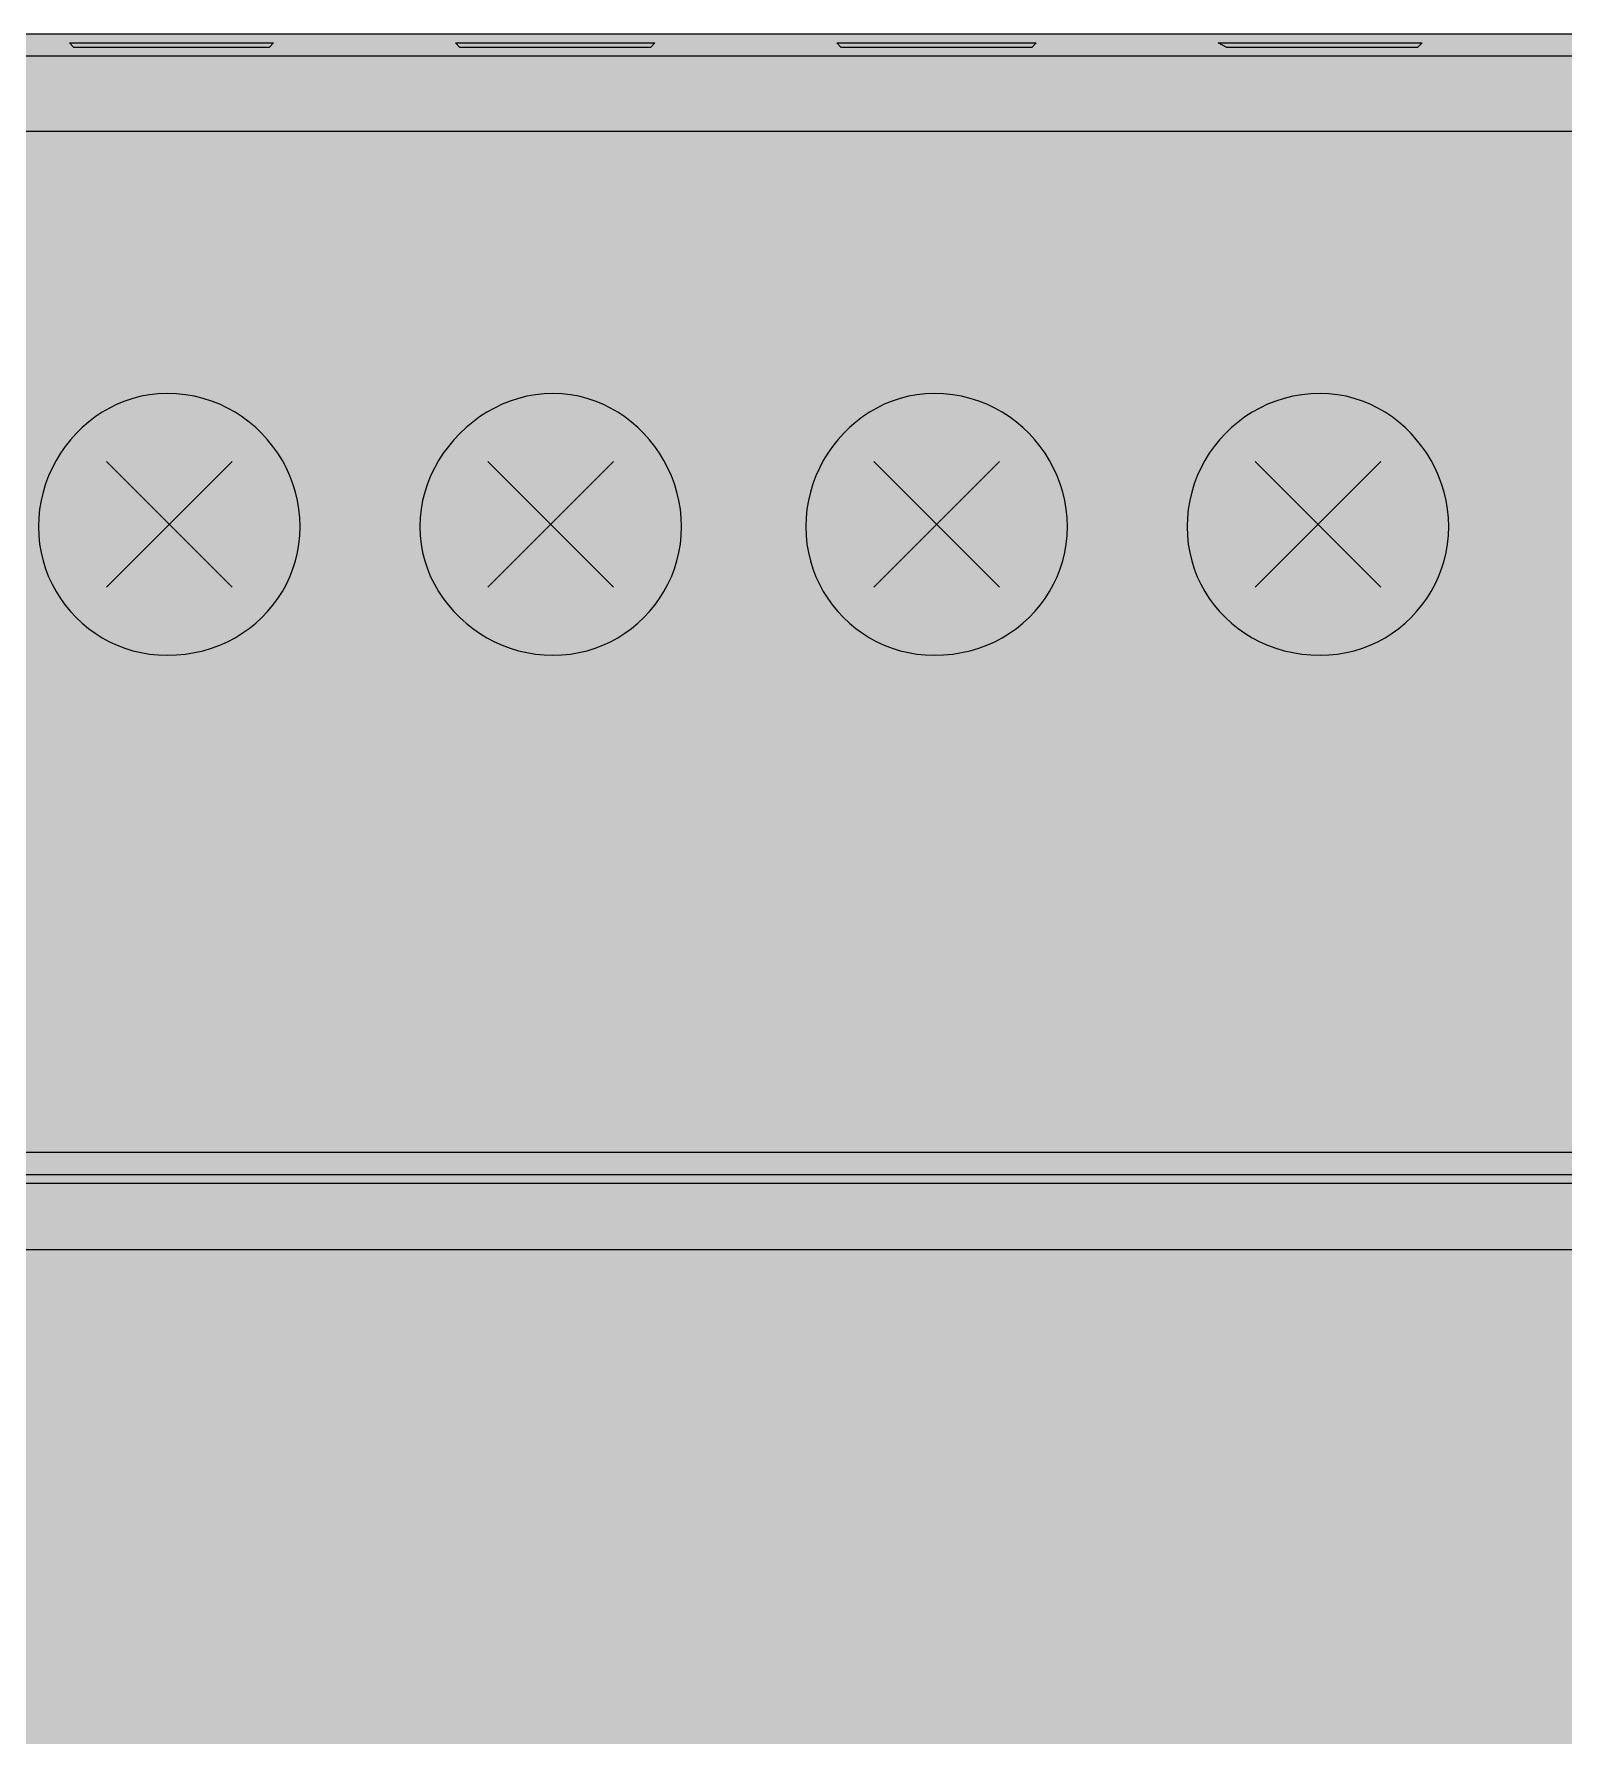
# Model space of a CAD drawing. Header units: millimetres. Extents: x 0 to 966, y -664 to 90.
# Drawn here: x 271.52 to 301.94, y -593.84 to -560 of the extents above; entities that cross this region are included whole.
import ezdxf

# ---------------------------------------------------------------- set-up
doc = ezdxf.new("R2010")
doc.units = ezdxf.units.MM
for name, color, linetype in [('HDL_BODY', 7, 'Continuous'), ('HDL_COLOUR', 7, 'Continuous'), ('HDL_DETAIL', 7, 'Continuous'), ('HDL_PRINT', 7, 'Continuous')]:
    doc.layers.add(name, color=color, linetype=linetype)

# ---------------------------------------------------------------- blocks, each defined once
blk = doc.blocks.new('M_W04.10.1_FRONT')
at = {"layer": 'HDL_BODY', "true_color": 0x202126}
blk.add_hatch(color=250, dxfattribs=at).paths.add_polyline_path([(0, 0), (144, 0), (144, 90), (0, 90)])
at = {"layer": 'HDL_BODY', "true_color": 0x2a2a30}
blk.add_hatch(color=250, dxfattribs=at).paths.add_polyline_path([(0.4, 20.52), (143.6, 20.52), (143.6, 68.31), (0.4, 68.31)])
at = {"layer": 'HDL_COLOUR', "true_color": 0x1a332c}
for points in [[(26.807, 80.206), (26.801, 80.381), (26.784, 80.554), (26.755, 80.725), (26.715, 80.892), (26.665, 81.055), (26.605, 81.215), (26.534, 81.37), (26.455, 81.519), (26.366, 81.664), (26.268, 81.802), (26.161, 81.934), (26.047, 82.059), (25.924, 82.176), (25.795, 82.286), (25.658, 82.388), (25.514, 82.48), (25.364, 82.564), (25.208, 82.638), (25.046, 82.702), (24.878, 82.755), (24.706, 82.797), (24.529, 82.828), (24.347, 82.847), (24.162, 82.853), (23.987, 82.847), (23.815, 82.828), (23.647, 82.797), (23.482, 82.755), (23.322, 82.702), (23.167, 82.638), (23.017, 82.564), (22.872, 82.48), (22.733, 82.388), (22.6, 82.286), (22.473, 82.176), (22.354, 82.059), (22.242, 81.934), (22.138, 81.802), (22.042, 81.664), (21.954, 81.519), (21.875, 81.37), (21.806, 81.215), (21.746, 81.055), (21.696, 80.892), (21.656, 80.725), (21.628, 80.554), (21.61, 80.381), (21.604, 80.206), (21.61, 80.031), (21.628, 79.859), (21.656, 79.691), (21.696, 79.526), (21.746, 79.366), (21.806, 79.21), (21.875, 79.06), (21.954, 78.915), (22.042, 78.776), (22.138, 78.643), (22.242, 78.517), (22.354, 78.397), (22.473, 78.285), (22.6, 78.181), (22.733, 78.085), (22.872, 77.997), (23.017, 77.918), (23.167, 77.849), (23.322, 77.789), (23.482, 77.739), (23.647, 77.7), (23.815, 77.671), (23.987, 77.654), (24.162, 77.648), (24.347, 77.654), (24.529, 77.671), (24.706, 77.7), (24.878, 77.739), (25.046, 77.789), (25.208, 77.849), (25.364, 77.918), (25.514, 77.997), (25.658, 78.085), (25.795, 78.181), (25.924, 78.285), (26.047, 78.397), (26.161, 78.517), (26.268, 78.643), (26.366, 78.776), (26.455, 78.915), (26.534, 79.06), (26.605, 79.21), (26.665, 79.366), (26.715, 79.526), (26.755, 79.691), (26.784, 79.859), (26.801, 80.031), (26.807, 80.206)], [(34.391, 80.206), (34.385, 80.381), (34.368, 80.554), (34.339, 80.725), (34.3, 80.892), (34.25, 81.055), (34.19, 81.215), (34.121, 81.37), (34.042, 81.519), (33.954, 81.664), (33.858, 81.802), (33.754, 81.934), (33.642, 82.059), (33.523, 82.176), (33.396, 82.286), (33.263, 82.388), (33.124, 82.48), (32.979, 82.564), (32.829, 82.638), (32.674, 82.702), (32.514, 82.755), (32.349, 82.797), (32.181, 82.828), (32.009, 82.847), (31.835, 82.853), (31.659, 82.847), (31.486, 82.828), (31.316, 82.797), (31.149, 82.755), (30.985, 82.702), (30.826, 82.638), (30.671, 82.564), (30.522, 82.48), (30.377, 82.388), (30.239, 82.286), (30.107, 82.176), (29.982, 82.059), (29.865, 81.934), (29.755, 81.802), (29.654, 81.664), (29.561, 81.519), (29.477, 81.37), (29.403, 81.215), (29.34, 81.055), (29.286, 80.892), (29.244, 80.725), (29.213, 80.554), (29.195, 80.381), (29.188, 80.206), (29.195, 80.031), (29.213, 79.859), (29.244, 79.691), (29.286, 79.526), (29.34, 79.366), (29.403, 79.21), (29.477, 79.06), (29.561, 78.915), (29.654, 78.776), (29.755, 78.643), (29.865, 78.517), (29.982, 78.397), (30.107, 78.285), (30.239, 78.181), (30.377, 78.085), (30.522, 77.997), (30.671, 77.918), (30.826, 77.849), (30.985, 77.789), (31.149, 77.739), (31.316, 77.7), (31.486, 77.671), (31.659, 77.654), (31.835, 77.648), (32.009, 77.654), (32.181, 77.671), (32.349, 77.7), (32.514, 77.739), (32.674, 77.789), (32.829, 77.849), (32.979, 77.918), (33.124, 77.997), (33.263, 78.085), (33.396, 78.181), (33.523, 78.285), (33.642, 78.397), (33.754, 78.517), (33.858, 78.643), (33.954, 78.776), (34.042, 78.915), (34.121, 79.06), (34.19, 79.21), (34.25, 79.366), (34.3, 79.526), (34.339, 79.691), (34.368, 79.859), (34.385, 80.031), (34.391, 80.206)], [(42.064, 80.206), (42.058, 80.381), (42.04, 80.554), (42.011, 80.725), (41.972, 80.892), (41.921, 81.055), (41.861, 81.215), (41.79, 81.37), (41.71, 81.519), (41.621, 81.664), (41.523, 81.802), (41.417, 81.934), (41.302, 82.059), (41.18, 82.176), (41.05, 82.286), (40.913, 82.388), (40.769, 82.48), (40.619, 82.564), (40.463, 82.638), (40.301, 82.702), (40.134, 82.755), (39.961, 82.797), (39.784, 82.828), (39.603, 82.847), (39.418, 82.853), (39.243, 82.847), (39.071, 82.828), (38.903, 82.797), (38.739, 82.755), (38.579, 82.702), (38.423, 82.638), (38.273, 82.564), (38.128, 82.48), (37.989, 82.388), (37.856, 82.286), (37.73, 82.176), (37.611, 82.059), (37.499, 81.934), (37.394, 81.802), (37.298, 81.664), (37.211, 81.519), (37.132, 81.37), (37.062, 81.215), (37.002, 81.055), (36.953, 80.892), (36.913, 80.725), (36.885, 80.554), (36.867, 80.381), (36.861, 80.206), (36.867, 80.031), (36.885, 79.859), (36.913, 79.691), (36.953, 79.526), (37.002, 79.366), (37.062, 79.21), (37.132, 79.06), (37.211, 78.915), (37.298, 78.776), (37.394, 78.643), (37.499, 78.517), (37.611, 78.397), (37.73, 78.285), (37.856, 78.181), (37.989, 78.085), (38.128, 77.997), (38.273, 77.918), (38.423, 77.849), (38.579, 77.789), (38.739, 77.739), (38.903, 77.7), (39.071, 77.671), (39.243, 77.654), (39.418, 77.648), (39.603, 77.654), (39.784, 77.671), (39.961, 77.7), (40.134, 77.739), (40.301, 77.789), (40.463, 77.849), (40.619, 77.918), (40.769, 77.997), (40.913, 78.085), (41.05, 78.181), (41.18, 78.285), (41.302, 78.397), (41.417, 78.517), (41.523, 78.643), (41.621, 78.776), (41.71, 78.915), (41.79, 79.06), (41.861, 79.21), (41.921, 79.366), (41.972, 79.526), (42.011, 79.691), (42.04, 79.859), (42.058, 80.031), (42.064, 80.206)], [(49.647, 80.206), (49.641, 80.381), (49.623, 80.554), (49.595, 80.725), (49.555, 80.892), (49.505, 81.055), (49.446, 81.215), (49.376, 81.37), (49.297, 81.519), (49.21, 81.664), (49.114, 81.802), (49.009, 81.934), (48.897, 82.059), (48.778, 82.176), (48.652, 82.286), (48.519, 82.388), (48.38, 82.48), (48.235, 82.564), (48.085, 82.638), (47.929, 82.702), (47.769, 82.755), (47.605, 82.797), (47.437, 82.828), (47.265, 82.847), (47.09, 82.853), (46.905, 82.847), (46.723, 82.828), (46.546, 82.797), (46.373, 82.755), (46.206, 82.702), (46.044, 82.638), (45.888, 82.564), (45.738, 82.48), (45.594, 82.388), (45.457, 82.286), (45.327, 82.176), (45.205, 82.059), (45.09, 81.934), (44.984, 81.802), (44.886, 81.664), (44.797, 81.519), (44.717, 81.37), (44.647, 81.215), (44.586, 81.055), (44.536, 80.892), (44.497, 80.725), (44.468, 80.554), (44.45, 80.381), (44.444, 80.206), (44.45, 80.031), (44.468, 79.859), (44.497, 79.691), (44.536, 79.526), (44.586, 79.366), (44.647, 79.21), (44.717, 79.06), (44.797, 78.915), (44.886, 78.776), (44.984, 78.643), (45.09, 78.517), (45.205, 78.397), (45.327, 78.285), (45.457, 78.181), (45.594, 78.085), (45.738, 77.997), (45.888, 77.918), (46.044, 77.849), (46.206, 77.789), (46.373, 77.739), (46.546, 77.7), (46.723, 77.671), (46.905, 77.654), (47.09, 77.648), (47.265, 77.654), (47.437, 77.671), (47.605, 77.7), (47.769, 77.739), (47.929, 77.789), (48.085, 77.849), (48.235, 77.918), (48.38, 77.997), (48.519, 78.085), (48.652, 78.181), (48.778, 78.285), (48.897, 78.397), (49.009, 78.517), (49.114, 78.643), (49.21, 78.776), (49.297, 78.915), (49.376, 79.06), (49.446, 79.21), (49.505, 79.366), (49.555, 79.526), (49.595, 79.691), (49.623, 79.859), (49.641, 80.031), (49.647, 80.206)]]:
    blk.add_hatch(color=250, dxfattribs=at).paths.add_polyline_path(points)
at = {"layer": 'HDL_COLOUR', "true_color": 0x9ea4a8}
for points in [[(26.027, 80.25), (26.011, 80.488), (25.965, 80.722), (25.888, 80.948), (25.783, 81.161), (25.651, 81.359), (25.494, 81.539), (25.314, 81.696), (25.116, 81.828), (24.903, 81.934), (24.677, 82.01), (24.444, 82.057), (24.206, 82.072), (23.968, 82.057), (23.735, 82.01), (23.509, 81.934), (23.295, 81.828), (23.097, 81.696), (22.918, 81.539), (22.761, 81.359), (22.629, 81.161), (22.523, 80.948), (22.447, 80.722), (22.4, 80.488), (22.385, 80.25), (22.4, 80.013), (22.447, 79.779), (22.523, 79.553), (22.629, 79.339), (22.761, 79.141), (22.918, 78.962), (23.097, 78.805), (23.295, 78.673), (23.509, 78.567), (23.735, 78.491), (23.968, 78.444), (24.206, 78.428), (24.444, 78.444), (24.677, 78.491), (24.903, 78.567), (25.116, 78.673), (25.314, 78.805), (25.494, 78.962), (25.651, 79.141), (25.783, 79.339), (25.888, 79.553), (25.965, 79.779), (26.011, 80.013)], [(33.611, 80.25), (33.595, 80.488), (33.549, 80.722), (33.472, 80.948), (33.367, 81.161), (33.234, 81.359), (33.077, 81.539), (32.898, 81.696), (32.7, 81.828), (32.487, 81.934), (32.261, 82.01), (32.027, 82.057), (31.79, 82.072), (31.552, 82.057), (31.318, 82.01), (31.093, 81.934), (30.879, 81.828), (30.681, 81.696), (30.502, 81.539), (30.345, 81.359), (30.213, 81.161), (30.107, 80.948), (30.031, 80.722), (29.984, 80.488), (29.969, 80.25), (29.984, 80.013), (30.031, 79.779), (30.107, 79.553), (30.213, 79.339), (30.345, 79.141), (30.502, 78.962), (30.681, 78.805), (30.879, 78.673), (31.093, 78.567), (31.318, 78.491), (31.552, 78.444), (31.79, 78.428), (32.027, 78.444), (32.261, 78.491), (32.487, 78.567), (32.7, 78.673), (32.898, 78.805), (33.077, 78.962), (33.234, 79.141), (33.367, 79.339), (33.472, 79.553), (33.549, 79.779), (33.595, 80.013)], [(41.283, 80.25), (41.268, 80.488), (41.221, 80.722), (41.145, 80.948), (41.039, 81.161), (40.907, 81.359), (40.75, 81.539), (40.571, 81.696), (40.373, 81.828), (40.159, 81.934), (39.934, 82.01), (39.7, 82.057), (39.462, 82.072), (39.225, 82.057), (38.991, 82.01), (38.766, 81.934), (38.552, 81.828), (38.354, 81.696), (38.175, 81.539), (38.018, 81.359), (37.886, 81.161), (37.78, 80.948), (37.704, 80.722), (37.657, 80.488), (37.642, 80.25), (37.657, 80.013), (37.704, 79.779), (37.78, 79.553), (37.886, 79.339), (38.018, 79.141), (38.175, 78.962), (38.354, 78.805), (38.552, 78.673), (38.766, 78.567), (38.991, 78.491), (39.225, 78.444), (39.462, 78.428), (39.7, 78.444), (39.934, 78.491), (40.159, 78.567), (40.373, 78.673), (40.571, 78.805), (40.75, 78.962), (40.907, 79.141), (41.039, 79.339), (41.145, 79.553), (41.221, 79.779), (41.268, 80.013)], [(48.866, 80.25), (48.851, 80.488), (48.804, 80.722), (48.728, 80.948), (48.622, 81.161), (48.49, 81.359), (48.333, 81.539), (48.154, 81.696), (47.956, 81.828), (47.742, 81.934), (47.517, 82.01), (47.283, 82.057), (47.046, 82.072), (46.808, 82.057), (46.574, 82.01), (46.349, 81.934), (46.135, 81.828), (45.937, 81.696), (45.758, 81.539), (45.601, 81.359), (45.469, 81.161), (45.363, 80.948), (45.287, 80.722), (45.24, 80.488), (45.225, 80.25), (45.24, 80.013), (45.287, 79.779), (45.363, 79.553), (45.469, 79.339), (45.601, 79.141), (45.758, 78.962), (45.937, 78.805), (46.135, 78.673), (46.349, 78.567), (46.574, 78.491), (46.808, 78.444), (47.046, 78.428), (47.283, 78.444), (47.517, 78.491), (47.742, 78.567), (47.956, 78.673), (48.154, 78.805), (48.333, 78.962), (48.49, 79.141), (48.622, 79.339), (48.728, 79.553), (48.804, 79.779), (48.851, 80.013)]]:
    blk.add_hatch(color=253, dxfattribs=at).paths.add_polyline_path(points)
at = {"layer": 'HDL_PRINT', "true_color": 0xdee1e9}
for points in [[(28.855, 83.925), (26.122, 85.072), (26.19, 85.06), (24.162, 85.06), (24.338, 85.235), (24.338, 82.853), (23.985, 82.853), (23.985, 85.235), (24.162, 85.411), (26.19, 85.411), (26.258, 85.399), (28.992, 84.253), (28.855, 83.925)], [(29.454, 85.411), (31.835, 85.411), (32.01, 85.235), (32.01, 82.853), (31.656, 82.853), (31.656, 85.235), (31.835, 85.06), (29.454, 85.06), (29.454, 85.411)], [(44.111, 83.925), (41.376, 85.072), (41.445, 85.06), (39.418, 85.06), (39.593, 85.235), (39.593, 82.853), (39.242, 82.853), (39.242, 85.235), (39.418, 85.411), (41.445, 85.411), (41.513, 85.399), (44.248, 84.253), (44.111, 83.925)], [(44.709, 85.411), (47.09, 85.411), (47.266, 85.235), (47.266, 82.853), (46.912, 82.853), (46.912, 85.235), (47.09, 85.06), (44.709, 85.06), (44.709, 85.411)], [(26.543, 75.265), (26.543, 77.031), (27.777, 77.031), (27.777, 76.853), (26.719, 76.853), (26.719, 76.325), (27.689, 76.325), (27.689, 76.147), (26.719, 76.147), (26.719, 75.53), (27.865, 75.53), (27.865, 75.265), (26.543, 75.265)], [(28.659, 75.265), (27.953, 77.031), (28.218, 77.031), (28.659, 75.795), (28.692, 75.757), (28.715, 75.719), (28.731, 75.682), (28.74, 75.644), (28.745, 75.606), (28.747, 75.568), (28.747, 75.53), (28.78, 75.568), (28.805, 75.606), (28.826, 75.644), (28.845, 75.682), (28.865, 75.719), (28.891, 75.757), (28.924, 75.795), (29.364, 77.031), (29.629, 77.031), (28.924, 75.265), (28.659, 75.265)], [(30.599, 77.031), (30.599, 75.355), (30.335, 75.355), (30.775, 73.589), (31.305, 75.355), (30.951, 75.355), (30.951, 77.031), (30.599, 77.031)], [(40.474, 73.589), (40.474, 75.355), (40.739, 75.355), (40.299, 77.031), (39.769, 75.355), (40.123, 75.355), (40.123, 73.589), (40.474, 73.589)], [(41.445, 75.265), (41.445, 77.031), (42.68, 77.031), (42.68, 76.853), (41.709, 76.853), (41.709, 76.325), (42.504, 76.325), (42.504, 76.06), (41.709, 76.06), (41.709, 75.265), (41.445, 75.265)], [(43.296, 75.265), (42.769, 77.031), (43.034, 77.031), (43.296, 75.882), (43.301, 75.844), (43.313, 75.805), (43.331, 75.762), (43.35, 75.715), (43.367, 75.662), (43.38, 75.601), (43.385, 75.53), (43.39, 75.605), (43.403, 75.677), (43.42, 75.742), (43.439, 75.799), (43.457, 75.843), (43.469, 75.871), (43.474, 75.882), (43.825, 77.031), (44.09, 77.031), (44.355, 76.147), (44.358, 76.085), (44.366, 76.018), (44.378, 75.948), (44.392, 75.875), (44.407, 75.802), (44.421, 75.729), (44.433, 75.659), (44.441, 75.592), (44.444, 75.53), (44.473, 75.568), (44.494, 75.612), (44.51, 75.663), (44.52, 75.718), (44.526, 75.778), (44.529, 75.841), (44.531, 75.905), (44.531, 75.971), (44.796, 77.031), (45.06, 77.031), (44.62, 75.265), (44.355, 75.265), (44.004, 76.677), (43.997, 76.721), (43.981, 76.762), (43.959, 76.798), (43.938, 76.827), (43.921, 76.846), (43.915, 76.853), (43.915, 76.801), (43.915, 76.753), (43.915, 76.714), (43.915, 76.687), (43.915, 76.677), (43.474, 75.265), (43.296, 75.265)], [(28.219, 75), (28.219, 74.827), (28.219, 74.679), (28.219, 74.548), (28.219, 74.44), (28.219, 74.342), (28.219, 74.265), (28.219, 74.199), (28.219, 74.149), (28.219, 74.08), (28.219, 74.044), (28.219, 74.029), (28.219, 74.012), (28.208, 73.886), (28.2, 73.851), (28.167, 73.744), (28.15, 73.705), (28.096, 73.615), (28.077, 73.589), (28.01, 73.514), (27.981, 73.487), (27.901, 73.431), (27.87, 73.413), (27.781, 73.371), (27.752, 73.362), (27.656, 73.336), (27.628, 73.333), (27.53, 73.324), (27.514, 73.324), (27.056, 73.324), (26.63, 73.324), (26.228, 73.324), (25.856, 73.324), (25.507, 73.324), (25.184, 73.324), (24.884, 73.324), (24.608, 73.324), (24.353, 73.324), (24.121, 73.324), (23.907, 73.324), (23.715, 73.324), (23.539, 73.324), (23.382, 73.324), (23.242, 73.324), (23.117, 73.324), (23.005, 73.324), (22.909, 73.324), (22.753, 73.324), (22.641, 73.324), (22.565, 73.324), (22.521, 73.324), (22.496, 73.324), (22.49, 73.324), (22.487, 73.324), (22.487, 73.675), (22.49, 73.675), (22.496, 73.675), (22.521, 73.675), (22.565, 73.675), (22.641, 73.675), (22.753, 73.675), (22.909, 73.675), (23.005, 73.675), (23.117, 73.675), (23.242, 73.675), (23.382, 73.675), (23.539, 73.675), (23.715, 73.675), (23.907, 73.675), (24.121, 73.675), (24.353, 73.675), (24.608, 73.675), (24.884, 73.675), (25.184, 73.675), (25.507, 73.675), (25.856, 73.675), (26.228, 73.675), (26.63, 73.675), (27.056, 73.675), (27.514, 73.675), (27.498, 73.675), (27.596, 73.684), (27.569, 73.678), (27.664, 73.705), (27.636, 73.693), (27.725, 73.735), (27.694, 73.717), (27.775, 73.773), (27.746, 73.746), (27.813, 73.824), (27.794, 73.797), (27.847, 73.886), (27.83, 73.848), (27.864, 73.955), (27.856, 73.919), (27.867, 74.044), (27.867, 74.029), (27.867, 74.044), (27.867, 74.08), (27.867, 74.149), (27.867, 74.199), (27.867, 74.265), (27.867, 74.342), (27.867, 74.44), (27.867, 74.548), (27.867, 74.679), (27.867, 74.827), (27.867, 75), (28.219, 75)], [(48.766, 73.324), (48.307, 73.324), (47.882, 73.324), (47.48, 73.324), (47.108, 73.324), (46.76, 73.324), (46.435, 73.324), (46.135, 73.324), (45.858, 73.324), (45.605, 73.324), (45.373, 73.324), (45.159, 73.324), (44.965, 73.324), (44.79, 73.324), (44.635, 73.324), (44.492, 73.324), (44.367, 73.324), (44.257, 73.324), (44.162, 73.324), (44.004, 73.324), (43.894, 73.324), (43.816, 73.324), (43.772, 73.324), (43.748, 73.324), (43.742, 73.324), (43.739, 73.324), (43.721, 73.324), (43.626, 73.333), (43.593, 73.339), (43.51, 73.362), (43.474, 73.377), (43.4, 73.416), (43.364, 73.443), (43.299, 73.499), (43.272, 73.532), (43.221, 73.607), (43.203, 73.636), (43.165, 73.726), (43.156, 73.761), (43.132, 73.869), (43.129, 73.889), (43.12, 74.014), (43.12, 74.029), (43.12, 74.199), (43.12, 74.351), (43.12, 74.479), (43.12, 74.589), (43.12, 74.685), (43.12, 74.762), (43.12, 74.827), (43.12, 74.878), (43.12, 74.95), (43.12, 74.985), (43.12, 74.997), (43.12, 75), (43.474, 75), (43.474, 74.997), (43.474, 74.985), (43.474, 74.95), (43.474, 74.878), (43.474, 74.827), (43.474, 74.762), (43.474, 74.685), (43.474, 74.589), (43.474, 74.479), (43.474, 74.351), (43.474, 74.199), (43.474, 74.029), (43.474, 74.041), (43.483, 73.916), (43.48, 73.94), (43.501, 73.833), (43.492, 73.866), (43.528, 73.776), (43.513, 73.806), (43.564, 73.729), (43.537, 73.761), (43.599, 73.705), (43.564, 73.729), (43.641, 73.687), (43.608, 73.702), (43.691, 73.678), (43.659, 73.684), (43.754, 73.675), (43.739, 73.675), (43.742, 73.675), (43.748, 73.675), (43.772, 73.675), (43.816, 73.675), (43.894, 73.675), (44.004, 73.675), (44.162, 73.675), (44.257, 73.675), (44.367, 73.675), (44.492, 73.675), (44.635, 73.675), (44.79, 73.675), (44.965, 73.675), (45.159, 73.675), (45.373, 73.675), (45.605, 73.675), (45.858, 73.675), (46.135, 73.675), (46.435, 73.675), (46.76, 73.675), (47.108, 73.675), (47.48, 73.675), (47.882, 73.675), (48.307, 73.675), (48.766, 73.675), (48.766, 73.324)], [(23.456, 60.706), (23.456, 60), (24.338, 60.795), (24.955, 60.795), (24.073, 60.09), (24.955, 59.029), (24.426, 59.029), (23.809, 59.825), (23.456, 59.559), (23.456, 59.029), (22.927, 59.029), (22.927, 60.706), (22.934, 60.757), (22.95, 60.814), (22.971, 60.872), (22.993, 60.922), (23.009, 60.958), (23.015, 60.971), (23.103, 61.066), (23.199, 61.157), (23.301, 61.245), (23.411, 61.329), (23.527, 61.409), (23.649, 61.486), (23.778, 61.559), (23.912, 61.627), (24.053, 61.692), (24.198, 61.753), (24.349, 61.809), (24.505, 61.861), (24.665, 61.908), (24.83, 61.951), (24.999, 61.989), (25.172, 62.023), (25.349, 62.051), (25.529, 62.075), (25.712, 62.093), (25.898, 62.107), (26.087, 62.115), (26.278, 62.118), (26.481, 62.114), (26.682, 62.105), (26.88, 62.089), (27.075, 62.067), (27.266, 62.04), (27.453, 62.006), (27.636, 61.968), (27.814, 61.924), (27.987, 61.876), (28.155, 61.822), (28.317, 61.764), (28.474, 61.702), (28.624, 61.635), (28.767, 61.565), (28.903, 61.491), (29.032, 61.413), (29.153, 61.332), (29.266, 61.247), (29.37, 61.16), (29.466, 61.07), (29.552, 60.977), (29.629, 60.882), (29.623, 60.832), (29.606, 60.775), (29.585, 60.717), (29.563, 60.666), (29.547, 60.63), (29.54, 60.617), (29.012, 59.911), (29.719, 59.029), (29.188, 59.029), (28.747, 59.649), (28.218, 59.029), (27.689, 59.029), (28.483, 59.911), (27.777, 60.795), (28.306, 60.795), (28.747, 60.265), (29.1, 60.795), (29.143, 60.804), (29.169, 60.826), (29.183, 60.851), (29.188, 60.873), (29.188, 60.882), (29.105, 60.96), (29.014, 61.035), (28.915, 61.108), (28.809, 61.177), (28.696, 61.244), (28.576, 61.307), (28.449, 61.366), (28.316, 61.422), (28.177, 61.474), (28.031, 61.523), (27.879, 61.567), (27.721, 61.607), (27.558, 61.644), (27.39, 61.675), (27.216, 61.703), (27.038, 61.725), (26.855, 61.743), (26.667, 61.756), (26.475, 61.764), (26.278, 61.766), (26.112, 61.764), (25.947, 61.757), (25.785, 61.747), (25.624, 61.732), (25.466, 61.713), (25.31, 61.69), (25.158, 61.663), (25.008, 61.632), (24.862, 61.597), (24.719, 61.559), (24.58, 61.517), (24.445, 61.472), (24.315, 61.423), (24.188, 61.37), (24.067, 61.315), (23.95, 61.256), (23.839, 61.194), (23.733, 61.129), (23.633, 61.06), (23.625, 61.052), (23.605, 61.03), (23.577, 60.995), (23.544, 60.949), (23.512, 60.895), (23.484, 60.836), (23.464, 60.772), (23.456, 60.706)], [(30.424, 58.678), (30.951, 61.147), (31.305, 61.147), (30.775, 58.678), (30.424, 58.678)], [(25.484, 59.029), (25.484, 60.795), (25.925, 60.795), (26.807, 59.559), (26.807, 60.795), (27.248, 60.795), (27.248, 59.029), (26.807, 59.029), (25.837, 60.176), (25.837, 59.029), (25.484, 59.029)], [(31.835, 58.854), (32.275, 60.882), (33.775, 60.882), (33.686, 60.617), (32.626, 60.617), (32.54, 60.09), (33.596, 60.09), (33.51, 59.735), (32.451, 59.735), (32.275, 59.205), (33.51, 59.205), (33.421, 58.854), (31.835, 58.854)], [(33.686, 58.854), (34.126, 60.882), (34.48, 60.882), (34.126, 58.854), (33.686, 58.854)], [(36.332, 60.882), (35.891, 58.854), (34.391, 58.854), (34.48, 59.205), (35.537, 59.205), (35.712, 59.649), (34.656, 59.649), (34.656, 60), (35.712, 60), (35.891, 60.617), (34.656, 60.617), (34.742, 60.882), (36.332, 60.882)]]:
    blk.add_hatch(color=254, dxfattribs=at).paths.add_polyline_path(points)
h = blk.add_hatch(color=254, dxfattribs=at)
h.paths.add_polyline_path([(24.779, 75.265), (24.779, 77.031), (25.484, 77.031), (25.56, 77.031), (25.632, 77.031), (25.697, 77.031), (25.754, 77.031), (25.798, 77.031), (25.827, 77.031), (25.837, 77.031), (25.875, 77.026), (25.913, 77.011), (25.951, 76.989), (25.988, 76.96), (26.026, 76.927), (26.064, 76.891), (26.102, 76.853), (26.107, 76.815), (26.119, 76.778), (26.136, 76.74), (26.155, 76.702), (26.173, 76.664), (26.185, 76.626), (26.19, 76.587), (26.186, 76.551), (26.175, 76.509), (26.157, 76.462), (26.135, 76.413), (26.108, 76.364), (26.078, 76.317), (26.046, 76.273), (26.014, 76.236), (25.98, 76.206), (25.946, 76.183), (25.91, 76.164), (25.87, 76.147), (25.827, 76.13), (25.778, 76.112), (25.723, 76.089), (25.661, 76.06), (25.698, 76.06), (25.726, 76.057), (25.749, 76.049), (25.772, 76.034), (25.8, 76.009), (25.837, 75.971), (25.844, 75.964), (25.863, 75.945), (25.892, 75.916), (25.929, 75.879), (25.97, 75.838), (26.014, 75.795), (26.278, 75.265), (26.014, 75.265), (25.749, 75.706), (25.716, 75.744), (25.691, 75.78), (25.67, 75.813), (25.651, 75.841), (25.631, 75.862), (25.606, 75.877), (25.573, 75.882), (25.566, 75.92), (25.55, 75.948), (25.528, 75.971), (25.507, 75.994), (25.491, 76.022), (25.484, 76.06), (25.396, 76.06), (25.352, 76.06), (25.321, 76.06), (25.295, 76.06), (25.264, 76.06), (25.22, 76.06), (24.955, 76.06), (24.955, 75.265), (24.779, 75.265)])
h.paths.add_polyline_path([(24.955, 76.325), (25.484, 76.325), (25.528, 76.325), (25.573, 76.325), (25.617, 76.325), (25.661, 76.325), (25.705, 76.325), (25.749, 76.325), (25.837, 76.412), (25.874, 76.45), (25.899, 76.478), (25.914, 76.501), (25.922, 76.523), (25.925, 76.551), (25.925, 76.587), (25.919, 76.632), (25.903, 76.673), (25.881, 76.71), (25.86, 76.74), (25.844, 76.759), (25.837, 76.766), (25.799, 76.798), (25.762, 76.821), (25.724, 76.836), (25.686, 76.846), (25.648, 76.85), (25.61, 76.852), (25.573, 76.853), (24.955, 76.853), (24.955, 76.325)])
h = blk.add_hatch(color=254, dxfattribs=at)
h.paths.add_polyline_path([(45.325, 75.265), (45.325, 77.031), (45.941, 77.031), (45.986, 77.031), (46.031, 77.031), (46.075, 77.031), (46.119, 77.031), (46.163, 77.031), (46.206, 77.031), (46.245, 77.026), (46.283, 77.013), (46.321, 76.996), (46.359, 76.977), (46.397, 76.96), (46.434, 76.947), (46.471, 76.942), (46.504, 76.908), (46.536, 76.874), (46.566, 76.838), (46.592, 76.798), (46.615, 76.755), (46.632, 76.706), (46.643, 76.65), (46.647, 76.587), (46.68, 76.546), (46.704, 76.496), (46.719, 76.441), (46.729, 76.385), (46.734, 76.33), (46.736, 76.279), (46.736, 76.236), (46.736, 76.174), (46.736, 76.118), (46.736, 76.066), (46.736, 76.016), (46.736, 75.966), (46.736, 75.914), (46.736, 75.858), (46.736, 75.795), (46.703, 75.757), (46.677, 75.721), (46.657, 75.689), (46.638, 75.661), (46.617, 75.639), (46.593, 75.625), (46.56, 75.62), (46.555, 75.582), (46.541, 75.545), (46.519, 75.512), (46.49, 75.483), (46.457, 75.461), (46.422, 75.446), (46.385, 75.441), (46.378, 75.405), (46.358, 75.38), (46.329, 75.365), (46.292, 75.358), (46.251, 75.355), (46.206, 75.355), (46.169, 75.322), (46.132, 75.298), (46.094, 75.282), (46.056, 75.272), (46.018, 75.267), (45.98, 75.266), (45.941, 75.265), (45.325, 75.265)])
h.paths.add_polyline_path([(45.501, 75.53), (45.941, 75.53), (45.986, 75.53), (46.031, 75.53), (46.075, 75.53), (46.119, 75.53), (46.163, 75.53), (46.206, 75.53), (46.296, 75.62), (46.333, 75.657), (46.369, 75.694), (46.402, 75.732), (46.43, 75.769), (46.452, 75.807), (46.466, 75.845), (46.471, 75.882), (46.471, 75.92), (46.471, 75.96), (46.471, 76.003), (46.471, 76.051), (46.471, 76.105), (46.471, 76.166), (46.471, 76.236), (46.471, 76.306), (46.469, 76.367), (46.464, 76.421), (46.455, 76.468), (46.44, 76.511), (46.417, 76.55), (46.385, 76.587), (46.381, 76.647), (46.37, 76.692), (46.352, 76.727), (46.329, 76.755), (46.302, 76.778), (46.272, 76.8), (46.24, 76.824), (46.206, 76.853), (46.169, 76.853), (46.13, 76.853), (46.087, 76.853), (46.04, 76.853), (45.986, 76.853), (45.925, 76.853), (45.855, 76.853), (45.501, 76.853), (45.501, 75.53)])
h = blk.add_hatch(color=254, dxfattribs=at)
h.paths.add_polyline_path([(49.998, 73.237), (49.998, 75.53), (50.882, 75.53), (50.947, 75.53), (51.012, 75.529), (51.075, 75.526), (51.134, 75.519), (51.19, 75.508), (51.24, 75.493), (51.285, 75.47), (51.322, 75.441), (51.359, 75.436), (51.397, 75.422), (51.435, 75.4), (51.473, 75.372), (51.511, 75.339), (51.549, 75.303), (51.587, 75.265), (51.592, 75.227), (51.604, 75.187), (51.621, 75.145), (51.639, 75.097), (51.656, 75.044), (51.669, 74.982), (51.673, 74.911), (51.669, 74.874), (51.656, 74.836), (51.639, 74.799), (51.621, 74.761), (51.604, 74.723), (51.592, 74.686), (51.587, 74.649), (51.549, 74.615), (51.511, 74.59), (51.473, 74.569), (51.435, 74.55), (51.397, 74.529), (51.359, 74.503), (51.322, 74.47), (51.384, 74.466), (51.439, 74.455), (51.488, 74.438), (51.531, 74.416), (51.571, 74.389), (51.607, 74.36), (51.641, 74.328), (51.673, 74.294), (51.678, 74.251), (51.691, 74.201), (51.709, 74.146), (51.728, 74.089), (51.745, 74.035), (51.758, 73.985), (51.763, 73.943), (51.762, 73.9), (51.761, 73.849), (51.756, 73.794), (51.746, 73.738), (51.73, 73.682), (51.707, 73.632), (51.673, 73.589), (51.668, 73.555), (51.654, 73.53), (51.632, 73.509), (51.604, 73.49), (51.572, 73.47), (51.536, 73.445), (51.498, 73.413), (51.46, 73.38), (51.422, 73.356), (51.384, 73.34), (51.347, 73.331), (51.309, 73.326), (51.271, 73.324), (51.233, 73.324), (51.196, 73.292), (51.156, 73.269), (51.114, 73.253), (51.067, 73.244), (51.013, 73.239), (50.952, 73.238), (50.882, 73.237), (49.998, 73.237)])
h.paths.add_polyline_path([(50.352, 74.559), (50.793, 74.559), (50.863, 74.559), (50.924, 74.559), (50.978, 74.559), (51.025, 74.559), (51.068, 74.559), (51.108, 74.559), (51.147, 74.559), (51.152, 74.593), (51.166, 74.618), (51.188, 74.639), (51.216, 74.658), (51.248, 74.678), (51.284, 74.703), (51.322, 74.735), (51.322, 74.745), (51.322, 74.772), (51.322, 74.812), (51.322, 74.859), (51.322, 74.911), (51.322, 74.964), (51.322, 75.012), (51.322, 75.052), (51.322, 75.08), (51.322, 75.09), (51.284, 75.126), (51.256, 75.154), (51.233, 75.176), (51.211, 75.199), (51.183, 75.227), (51.147, 75.265), (51.108, 75.265), (51.068, 75.265), (51.025, 75.265), (50.978, 75.265), (50.924, 75.265), (50.863, 75.265), (50.793, 75.265), (50.352, 75.265), (50.352, 74.559)])
h.paths.add_polyline_path([(50.352, 73.499), (50.882, 73.499), (50.925, 73.499), (50.969, 73.499), (51.013, 73.499), (51.058, 73.499), (51.102, 73.499), (51.147, 73.499), (51.156, 73.543), (51.177, 73.569), (51.203, 73.583), (51.224, 73.588), (51.233, 73.589), (51.266, 73.594), (51.292, 73.608), (51.312, 73.631), (51.331, 73.659), (51.352, 73.692), (51.376, 73.727), (51.409, 73.764), (51.409, 73.774), (51.409, 73.802), (51.409, 73.842), (51.409, 73.89), (51.409, 73.943), (51.409, 73.994), (51.409, 74.042), (51.409, 74.082), (51.409, 74.109), (51.409, 74.119), (51.372, 74.151), (51.336, 74.176), (51.303, 74.196), (51.275, 74.215), (51.253, 74.236), (51.238, 74.261), (51.233, 74.294), (51.191, 74.294), (51.141, 74.294), (51.086, 74.294), (51.029, 74.294), (50.974, 74.294), (50.924, 74.294), (50.882, 74.294), (50.352, 74.294), (50.352, 73.499)])
at = {"layer": 'HDL_DETAIL', "color": 251, "true_color": 0x52555c}
for points in [[(0, 0), (144, 0), (144, 90), (0, 90), (0, 0)], [(26.807, 80.206), (26.801, 80.381), (26.784, 80.554), (26.755, 80.725), (26.715, 80.892), (26.665, 81.055), (26.605, 81.215), (26.534, 81.37), (26.455, 81.519), (26.366, 81.664), (26.268, 81.802), (26.161, 81.934), (26.047, 82.059), (25.924, 82.176), (25.795, 82.286), (25.658, 82.388), (25.514, 82.48), (25.364, 82.564), (25.208, 82.638), (25.046, 82.702), (24.878, 82.755), (24.706, 82.797), (24.529, 82.828), (24.347, 82.847), (24.162, 82.853), (23.987, 82.847), (23.815, 82.828), (23.647, 82.797), (23.482, 82.755), (23.322, 82.702), (23.167, 82.638), (23.017, 82.564), (22.872, 82.48), (22.733, 82.388), (22.6, 82.286), (22.473, 82.176), (22.354, 82.059), (22.242, 81.934), (22.138, 81.802), (22.042, 81.664), (21.954, 81.519), (21.875, 81.37), (21.806, 81.215), (21.746, 81.055), (21.696, 80.892), (21.656, 80.725), (21.628, 80.554), (21.61, 80.381), (21.604, 80.206), (21.61, 80.031), (21.628, 79.859), (21.656, 79.691), (21.696, 79.526), (21.746, 79.366), (21.806, 79.21), (21.875, 79.06), (21.954, 78.915), (22.042, 78.776), (22.138, 78.643), (22.242, 78.517), (22.354, 78.397), (22.473, 78.285), (22.6, 78.181), (22.733, 78.085), (22.872, 77.997), (23.017, 77.918), (23.167, 77.849), (23.322, 77.789), (23.482, 77.739), (23.647, 77.7), (23.815, 77.671), (23.987, 77.654), (24.162, 77.648), (24.347, 77.654), (24.529, 77.671), (24.706, 77.7), (24.878, 77.739), (25.046, 77.789), (25.208, 77.849), (25.364, 77.918), (25.514, 77.997), (25.658, 78.085), (25.795, 78.181), (25.924, 78.285), (26.047, 78.397), (26.161, 78.517), (26.268, 78.643), (26.366, 78.776), (26.455, 78.915), (26.534, 79.06), (26.605, 79.21), (26.665, 79.366), (26.715, 79.526), (26.755, 79.691), (26.784, 79.859), (26.801, 80.031), (26.807, 80.206)], [(34.391, 80.206), (34.385, 80.381), (34.368, 80.554), (34.339, 80.725), (34.3, 80.892), (34.25, 81.055), (34.19, 81.215), (34.121, 81.37), (34.042, 81.519), (33.954, 81.664), (33.858, 81.802), (33.754, 81.934), (33.642, 82.059), (33.523, 82.176), (33.396, 82.286), (33.263, 82.388), (33.124, 82.48), (32.979, 82.564), (32.829, 82.638), (32.674, 82.702), (32.514, 82.755), (32.349, 82.797), (32.181, 82.828), (32.009, 82.847), (31.835, 82.853), (31.659, 82.847), (31.486, 82.828), (31.316, 82.797), (31.149, 82.755), (30.985, 82.702), (30.826, 82.638), (30.671, 82.564), (30.522, 82.48), (30.377, 82.388), (30.239, 82.286), (30.107, 82.176), (29.982, 82.059), (29.865, 81.934), (29.755, 81.802), (29.654, 81.664), (29.561, 81.519), (29.477, 81.37), (29.403, 81.215), (29.34, 81.055), (29.286, 80.892), (29.244, 80.725), (29.213, 80.554), (29.195, 80.381), (29.188, 80.206), (29.195, 80.031), (29.213, 79.859), (29.244, 79.691), (29.286, 79.526), (29.34, 79.366), (29.403, 79.21), (29.477, 79.06), (29.561, 78.915), (29.654, 78.776), (29.755, 78.643), (29.865, 78.517), (29.982, 78.397), (30.107, 78.285), (30.239, 78.181), (30.377, 78.085), (30.522, 77.997), (30.671, 77.918), (30.826, 77.849), (30.985, 77.789), (31.149, 77.739), (31.316, 77.7), (31.486, 77.671), (31.659, 77.654), (31.835, 77.648), (32.009, 77.654), (32.181, 77.671), (32.349, 77.7), (32.514, 77.739), (32.674, 77.789), (32.829, 77.849), (32.979, 77.918), (33.124, 77.997), (33.263, 78.085), (33.396, 78.181), (33.523, 78.285), (33.642, 78.397), (33.754, 78.517), (33.858, 78.643), (33.954, 78.776), (34.042, 78.915), (34.121, 79.06), (34.19, 79.21), (34.25, 79.366), (34.3, 79.526), (34.339, 79.691), (34.368, 79.859), (34.385, 80.031), (34.391, 80.206)], [(42.064, 80.206), (42.058, 80.381), (42.04, 80.554), (42.011, 80.725), (41.972, 80.892), (41.921, 81.055), (41.861, 81.215), (41.79, 81.37), (41.71, 81.519), (41.621, 81.664), (41.523, 81.802), (41.417, 81.934), (41.302, 82.059), (41.18, 82.176), (41.05, 82.286), (40.913, 82.388), (40.769, 82.48), (40.619, 82.564), (40.463, 82.638), (40.301, 82.702), (40.134, 82.755), (39.961, 82.797), (39.784, 82.828), (39.603, 82.847), (39.418, 82.853), (39.243, 82.847), (39.071, 82.828), (38.903, 82.797), (38.739, 82.755), (38.579, 82.702), (38.423, 82.638), (38.273, 82.564), (38.128, 82.48), (37.989, 82.388), (37.856, 82.286), (37.73, 82.176), (37.611, 82.059), (37.499, 81.934), (37.394, 81.802), (37.298, 81.664), (37.211, 81.519), (37.132, 81.37), (37.062, 81.215), (37.002, 81.055), (36.953, 80.892), (36.913, 80.725), (36.885, 80.554), (36.867, 80.381), (36.861, 80.206), (36.867, 80.031), (36.885, 79.859), (36.913, 79.691), (36.953, 79.526), (37.002, 79.366), (37.062, 79.21), (37.132, 79.06), (37.211, 78.915), (37.298, 78.776), (37.394, 78.643), (37.499, 78.517), (37.611, 78.397), (37.73, 78.285), (37.856, 78.181), (37.989, 78.085), (38.128, 77.997), (38.273, 77.918), (38.423, 77.849), (38.579, 77.789), (38.739, 77.739), (38.903, 77.7), (39.071, 77.671), (39.243, 77.654), (39.418, 77.648), (39.603, 77.654), (39.784, 77.671), (39.961, 77.7), (40.134, 77.739), (40.301, 77.789), (40.463, 77.849), (40.619, 77.918), (40.769, 77.997), (40.913, 78.085), (41.05, 78.181), (41.18, 78.285), (41.302, 78.397), (41.417, 78.517), (41.523, 78.643), (41.621, 78.776), (41.71, 78.915), (41.79, 79.06), (41.861, 79.21), (41.921, 79.366), (41.972, 79.526), (42.011, 79.691), (42.04, 79.859), (42.058, 80.031), (42.064, 80.206)], [(49.647, 80.206), (49.641, 80.381), (49.623, 80.554), (49.595, 80.725), (49.555, 80.892), (49.505, 81.055), (49.446, 81.215), (49.376, 81.37), (49.297, 81.519), (49.21, 81.664), (49.114, 81.802), (49.009, 81.934), (48.897, 82.059), (48.778, 82.176), (48.652, 82.286), (48.519, 82.388), (48.38, 82.48), (48.235, 82.564), (48.085, 82.638), (47.929, 82.702), (47.769, 82.755), (47.605, 82.797), (47.437, 82.828), (47.265, 82.847), (47.09, 82.853), (46.905, 82.847), (46.723, 82.828), (46.546, 82.797), (46.373, 82.755), (46.206, 82.702), (46.044, 82.638), (45.888, 82.564), (45.738, 82.48), (45.594, 82.388), (45.457, 82.286), (45.327, 82.176), (45.205, 82.059), (45.09, 81.934), (44.984, 81.802), (44.886, 81.664), (44.797, 81.519), (44.717, 81.37), (44.647, 81.215), (44.586, 81.055), (44.536, 80.892), (44.497, 80.725), (44.468, 80.554), (44.45, 80.381), (44.444, 80.206), (44.45, 80.031), (44.468, 79.859), (44.497, 79.691), (44.536, 79.526), (44.586, 79.366), (44.647, 79.21), (44.717, 79.06), (44.797, 78.915), (44.886, 78.776), (44.984, 78.643), (45.09, 78.517), (45.205, 78.397), (45.327, 78.285), (45.457, 78.181), (45.594, 78.085), (45.738, 77.997), (45.888, 77.918), (46.044, 77.849), (46.206, 77.789), (46.373, 77.739), (46.546, 77.7), (46.723, 77.671), (46.905, 77.654), (47.09, 77.648), (47.265, 77.654), (47.437, 77.671), (47.605, 77.7), (47.769, 77.739), (47.929, 77.789), (48.085, 77.849), (48.235, 77.918), (48.38, 77.997), (48.519, 78.085), (48.652, 78.181), (48.778, 78.285), (48.897, 78.397), (49.009, 78.517), (49.114, 78.643), (49.21, 78.776), (49.297, 78.915), (49.376, 79.06), (49.446, 79.21), (49.505, 79.366), (49.555, 79.526), (49.595, 79.691), (49.623, 79.859), (49.641, 80.031), (49.647, 80.206)], [(0, 22.324), (144, 22.324), (144, 67.764), (0, 67.764), (0, 22.324)]]:
    blk.add_lwpolyline(points, close=True, dxfattribs=at)
for points in [[(22.222, 89.825), (22.31, 89.825)], [(26.278, 89.825), (26.19, 89.735), (25.837, 89.735), (25.396, 89.735), (24.867, 89.735), (24.25, 89.735), (23.633, 89.735), (23.104, 89.735), (22.663, 89.735), (22.31, 89.735), (22.222, 89.825)], [(22.31, 89.825), (22.663, 89.825), (23.104, 89.825), (23.633, 89.825), (24.25, 89.825), (24.867, 89.825), (25.396, 89.825), (25.837, 89.825), (26.19, 89.825), (26.278, 89.825)], [(29.894, 89.825), (29.98, 89.825)], [(33.861, 89.825), (33.775, 89.735), (33.51, 89.735), (33.067, 89.735), (32.451, 89.735), (31.835, 89.735), (31.216, 89.735), (30.686, 89.735), (30.245, 89.735), (29.98, 89.735), (29.894, 89.825)], [(29.98, 89.825), (30.245, 89.825), (30.686, 89.825), (31.216, 89.825), (31.835, 89.825), (32.451, 89.825), (33.067, 89.825), (33.51, 89.825), (33.775, 89.825), (33.861, 89.825)], [(37.477, 89.825), (37.567, 89.825)], [(41.445, 89.825), (41.358, 89.735), (41.093, 89.735), (40.653, 89.735), (40.123, 89.735), (39.504, 89.735), (38.888, 89.735), (38.272, 89.735), (37.829, 89.735), (37.567, 89.735), (37.477, 89.825)], [(37.567, 89.825), (37.829, 89.825), (38.272, 89.825), (38.888, 89.825), (39.504, 89.825), (40.123, 89.825), (40.653, 89.825), (41.093, 89.825), (41.358, 89.825), (41.445, 89.825)], [(45.06, 89.825), (45.236, 89.825)], [(49.117, 89.825), (49.028, 89.735), (48.766, 89.735), (48.236, 89.735), (47.706, 89.735), (47.09, 89.735), (46.471, 89.735), (45.941, 89.735), (45.501, 89.735), (45.236, 89.735), (45.06, 89.825)], [(45.236, 89.825), (45.501, 89.825), (45.941, 89.825), (46.471, 89.825), (47.09, 89.825), (47.706, 89.825), (48.236, 89.825), (48.766, 89.825), (49.028, 89.825), (49.117, 89.825)], [(143.297, 89.559), (0, 89.559)], [(143.297, 89.559), (0, 89.559)], [(143.297, 89.559), (0, 89.559)], [(143.297, 89.559), (0, 89.559)], [(143.297, 89.559), (0, 89.559)], [(143.297, 89.559), (0, 89.559)], [(143.297, 89.559), (0, 89.559)], [(143.297, 89.559), (0, 89.559)], [(143.297, 89.559), (0, 89.559)], [(143.297, 89.559), (0, 89.559)], [(143.297, 89.559), (0, 89.559)], [(143.297, 89.559), (0, 89.559)], [(143.297, 89.559), (0, 89.559)], [(143.297, 89.559), (0, 89.559)], [(143.297, 89.559), (0, 89.559)], [(143.297, 89.559), (0, 89.559)], [(143.297, 89.559), (0, 89.559)], [(143.297, 89.559), (0, 89.559)], [(143.297, 89.559), (0, 89.559)], [(143.297, 89.559), (0, 89.559)], [(143.297, 89.559), (0, 89.559)], [(143.297, 88.059), (0.088, 88.059)], [(143.297, 88.059), (0.088, 88.059)], [(143.297, 88.059), (0.088, 88.059)], [(143.297, 88.059), (0.088, 88.059)], [(143.297, 88.059), (0.088, 88.059)], [(143.297, 88.059), (0.088, 88.059)], [(143.297, 88.059), (0.088, 88.059)], [(143.297, 88.059), (0.088, 88.059)], [(143.297, 88.059), (0.088, 88.059)], [(143.297, 88.059), (0.088, 88.059)], [(143.297, 88.059), (0.088, 88.059)], [(143.297, 88.059), (0.088, 88.059)], [(143.297, 88.059), (0.088, 88.059)], [(143.297, 88.059), (0.088, 88.059)], [(143.297, 88.059), (0.088, 88.059)], [(143.297, 88.059), (0.088, 88.059)], [(143.297, 88.059), (0.088, 88.059)], [(143.297, 88.059), (0.088, 88.059)], [(143.297, 88.059), (0.088, 88.059)], [(143.297, 88.059), (0.088, 88.059)], [(143.297, 88.059), (0.088, 88.059)], [(0.088, 67.323), (143.297, 67.323)], [(0.088, 67.323), (143.297, 67.323)], [(0.088, 67.323), (143.297, 67.323)], [(0.088, 67.323), (143.297, 67.323)], [(0.088, 67.323), (143.297, 67.323)], [(0.088, 67.323), (143.297, 67.323)], [(0.088, 67.323), (143.297, 67.323)], [(0.088, 67.323), (143.297, 67.323)], [(0.088, 67.323), (143.297, 67.323)], [(0.088, 67.323), (143.297, 67.323)], [(0.088, 67.323), (143.297, 67.323)], [(0.088, 67.323), (143.297, 67.323)], [(0.088, 67.323), (143.297, 67.323)], [(0.088, 67.323), (143.297, 67.323)], [(0.088, 67.323), (143.297, 67.323)], [(0.088, 67.323), (143.297, 67.323)], [(0.088, 67.323), (143.297, 67.323)], [(0.088, 67.323), (143.297, 67.323)], [(0.088, 67.323), (143.297, 67.323)], [(0.088, 67.323), (143.297, 67.323)], [(0.088, 67.323), (143.297, 67.323)], [(143.118, 67.147), (0.265, 67.147)], [(143.118, 67.147), (0.265, 67.147)], [(143.118, 67.147), (0.265, 67.147)], [(143.118, 67.147), (0.265, 67.147)], [(143.118, 67.147), (0.265, 67.147)], [(143.118, 67.147), (0.265, 67.147)], [(143.118, 67.147), (0.265, 67.147)], [(143.118, 67.147), (0.265, 67.147)], [(143.118, 67.147), (0.265, 67.147)], [(143.118, 67.147), (0.265, 67.147)], [(143.118, 67.147), (0.265, 67.147)], [(143.118, 67.147), (0.265, 67.147)], [(143.118, 67.147), (0.265, 67.147)], [(143.118, 67.147), (0.265, 67.147)], [(143.118, 67.147), (0.265, 67.147)], [(143.118, 67.147), (0.265, 67.147)], [(143.118, 67.147), (0.265, 67.147)], [(143.118, 67.147), (0.265, 67.147)], [(143.118, 67.147), (0.265, 67.147)], [(143.118, 67.147), (0.265, 67.147)], [(143.118, 67.147), (0.265, 67.147)], [(143.032, 65.825), (0.265, 65.825)], [(143.032, 65.825), (0.265, 65.825)], [(143.032, 65.825), (0.265, 65.825)], [(143.032, 65.825), (0.265, 65.825)], [(143.032, 65.825), (0.265, 65.825)], [(143.032, 65.825), (0.265, 65.825)], [(143.032, 65.825), (0.265, 65.825)], [(143.032, 65.825), (0.265, 65.825)], [(143.032, 65.825), (0.265, 65.825)], [(143.032, 65.825), (0.265, 65.825)], [(143.032, 65.825), (0.265, 65.825)], [(143.032, 65.825), (0.265, 65.825)], [(143.032, 65.825), (0.265, 65.825)], [(143.032, 65.825), (0.265, 65.825)], [(143.032, 65.825), (0.265, 65.825)], [(143.032, 65.825), (0.265, 65.825)], [(143.032, 65.825), (0.265, 65.825)], [(143.032, 65.825), (0.265, 65.825)], [(143.032, 65.825), (0.265, 65.825)], [(143.032, 65.825), (0.265, 65.825)], [(143.032, 65.825), (0.265, 65.825)]]:
    blk.add_lwpolyline(points, dxfattribs=at)
at = {"layer": 'HDL_DETAIL', "color": 250, "true_color": 0x25292b}
for points in [[(22.957, 79.001), (25.455, 81.5)], [(22.957, 81.5), (25.455, 79.001)], [(30.541, 79.001), (33.038, 81.5)], [(30.541, 81.5), (33.038, 79.001)], [(38.214, 79.001), (40.711, 81.5)], [(38.214, 81.5), (40.711, 79.001)], [(45.797, 79.001), (48.294, 81.5)], [(45.797, 81.5), (48.294, 79.001)]]:
    blk.add_lwpolyline(points, dxfattribs=at)

msp = doc.modelspace()

# ---------------------------------------------------------------- block references
msp.add_blockref('M_W04.10.1_FRONT', (250, -650))

doc.saveas('drawing.dxf')
